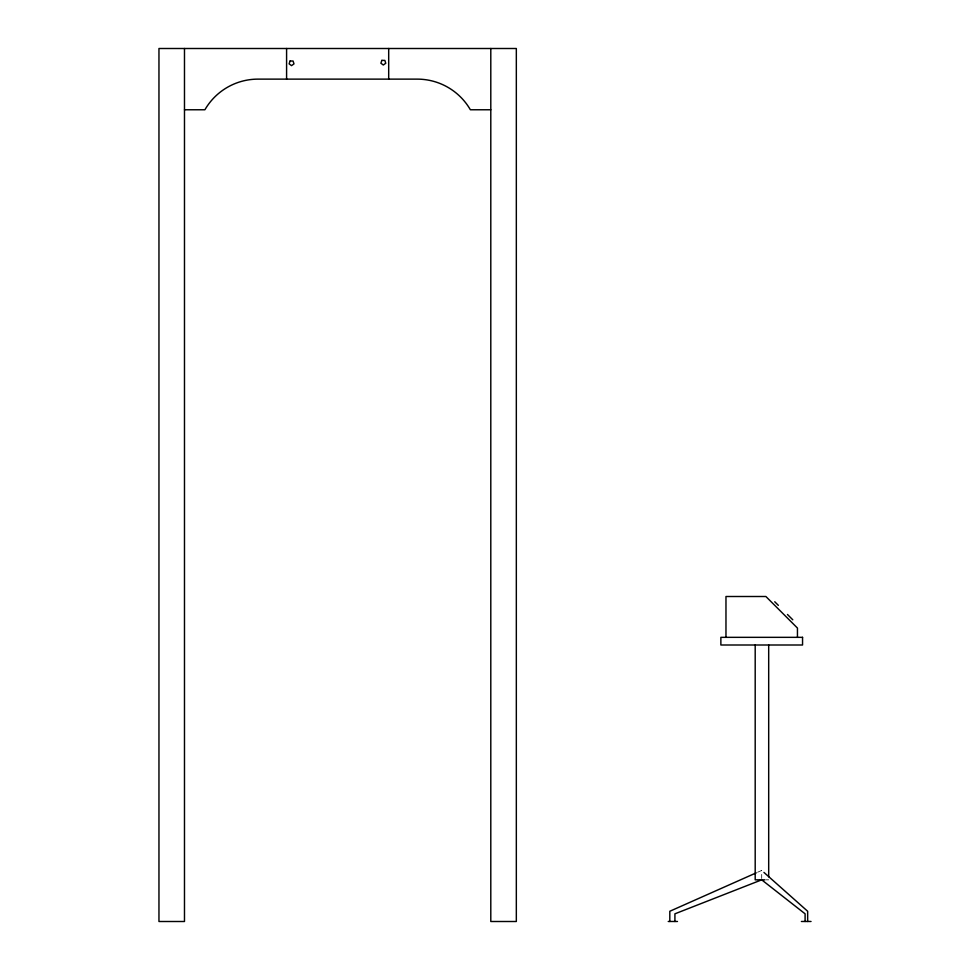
<?xml version="1.0" encoding="UTF-8"?>
<svg xmlns="http://www.w3.org/2000/svg" width="970" height="970" viewBox="0 0 970 970"><rect width="100%" height="100%" fill="white"/><g stroke="black" fill="none" stroke-linecap="round" stroke-linejoin="round"><path stroke-width="0.73" stroke-dasharray="4.85 3.64" d="M757.594 872.248L761.705 870.429L761.705 878.493M766.191 879.838L768.689 879.838"/><path stroke-width="1.45" d="M756.224 872.867L669.809 911.266L669.809 921.476M184.482 109.768L204.9 109.768A61.328 61.328 0 0 1 257.996 79.128L417.282 79.128A61.328 61.328 0 0 1 470.377 109.768L490.796 109.768M764.942 879.838L755.193 879.838L755.193 645.001M668.233 921.476L677.472 921.476M801.39 921.476L811.041 921.476M763.948 872.418L807.658 911.266L807.658 921.476M774.739 601.752L778.352 605.353M787.47 614.483L792.781 619.794M805.1 921.476L805.1 913.825L761.705 879.838L674.914 913.825L674.914 921.476M797.449 637.338L797.449 628.063L765.888 596.501L725.972 596.501L725.972 637.338M768.689 645.001L768.689 876.819M490.796 48.5L490.796 921.5L516.331 921.5L516.331 48.5L158.959 48.5L158.959 921.5L184.482 921.5L184.482 48.5M388.691 48.5L388.691 79.128M286.587 48.5L286.587 79.128M290.078 61.001L289.121 63.85L291.534 65.633L293.983 63.887L293.073 61.025L290.078 61.001M381.853 60.37L380.895 63.22L383.308 65.002L385.757 63.268L384.847 60.395L381.853 60.37M802.554 637.338L720.868 637.338L720.868 645.001L802.554 645.001L802.554 637.338"/></g></svg>
